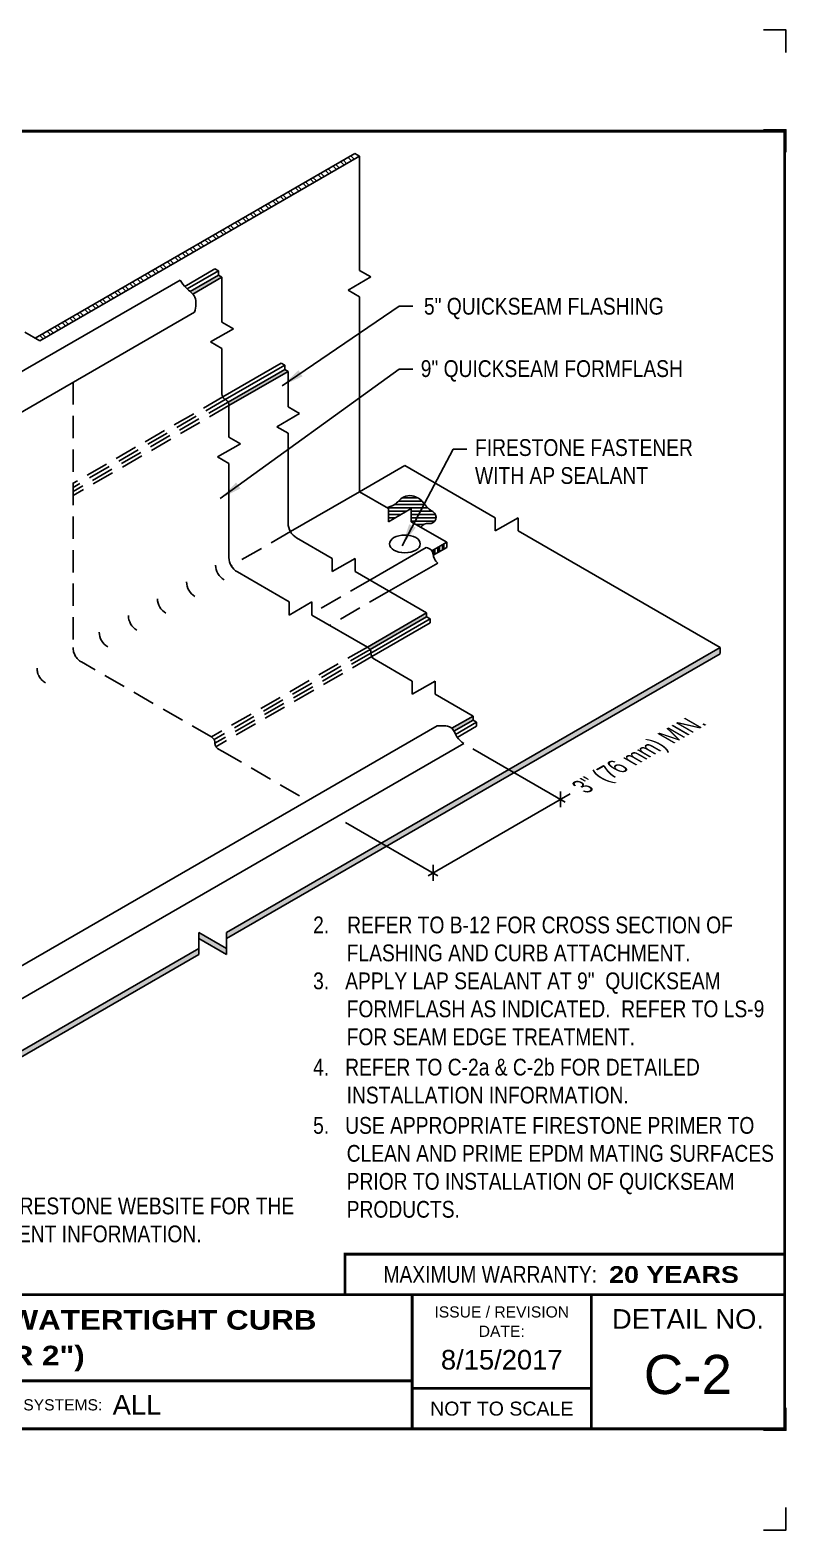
# Model space of a CAD drawing. Header units: inches. Extents: x 143.4 to 163.5, y -186.4 to -169.7.
# Drawn here: x 155.03 to 163.48, y -186.43 to -169.67 of the extents above; entities that cross this region are included whole.
import ezdxf
from ezdxf.enums import TextEntityAlignment as Align

# ---------------------------------------------------------------- set-up
doc = ezdxf.new("R2010")
doc.units = ezdxf.units.IN
doc.header["$MEASUREMENT"] = 0
doc.linetypes.add('HIDDEN', pattern=[0.375, 0.25, -0.125])
doc.layers.get('0').update_dxf_attribs({"linetype": 'CONTINUOUS'})
doc.layers.get('DEFPOINTS').update_dxf_attribs({"linetype": 'CONTINUOUS'})
for name, color, linetype in [('FSBP-ACCESSORY-OTHER', 7, 'CONTINUOUS'), ('FSBP-ANNO-NOTE', 7, 'CONTINUOUS'), ('FSBP-MEMBRANE', 7, 'CONTINUOUS'), ('FSBP-SEALANTS', 1, 'CONTINUOUS'), ('FSBP-TTLB', 7, 'CONTINUOUS'), ('FSBP-TTLB-BORDER', 7, 'CONTINUOUS'), ('FSBP-TTLB-TEXT', 7, 'CONTINUOUS')]:
    doc.layers.add(name, color=color, linetype=linetype)
doc.styles.add('FSBP_ARIAL', font='arial.ttf')
doc.styles.add('FSBP_ARIAL_BOLD', font='')
doc.styles.add('FSBP_ARIAL_NAR', font='ARIALN.TTF')
doc.styles.get('FSBP_ARIAL_BOLD').set_extended_font_data('Arial Black')
doc.dimstyles.new('FSBP-LEADER', dxfattribs={"dimtxt": 0.1875, "dimasz": 0.25, "dimexe": 0.0625, "dimexo": 0.125, "dimgap": 0.125, "dimtad": 0, "dimtih": 1, "dimtoh": 1, "dimdec": 4, "dimzin": 0, "dimdsep": 46, "dimlunit": 4, "dimtxsty": 'FSBP_ARIAL_NAR', "dimcen": 0.09375, "dimclrd": 256, "dimclre": 256, "dimclrt": 256, "dimadec": 0, "dimazin": 0, "dimtfac": 1, "dimtdec": 4, "dimtofl": 0, "dimtmove": 0, "dimatfit": 3, "dimfxl": 0, "dimtolj": 1, "dimtzin": 0, "dimlwd": -1, "dimlwe": -1, "dimarcsym": 0})

# ---------------------------------------------------------------- blocks, each defined once
blk = doc.blocks.new('TTLB-EPDM_2')
at = {"layer": 'DEFPOINTS', "linetype": 'Continuous', "ltscale": 1.75}
for points in [[(20.01562500000003, 13.88083333333333), (20.01562500000003, 14.13083333333333), (19.76562500000003, 14.13083333333333)], [(20.01562500000003, -2.380833333333342), (20.01562500000003, -2.630833333333342), (19.76562500000003, -2.630833333333342)]]:
    blk.add_lwpolyline(points, dxfattribs=at)
at = {"layer": 'DEFPOINTS', "color": 1}
for points in [[(20.015625, 12.765625), (20.015625, 13.015625), (19.765625, 13.015625)], [(20.015625, -1.265625), (20.015625, -1.515625), (19.765625, -1.515625)]]:
    blk.add_lwpolyline(points, dxfattribs=at)
at = {"layer": 'FSBP-TTLB', "const_width": 0.03125}
blk.add_lwpolyline([(15.09028770518938, 0), (20, 0), (20, 0.4512598240669945), (15.09028770518938, 0.4512598240669945)], close=True, dxfattribs=at)
for points in [[(0, 0), (0, -1.5), (20, -1.5), (20, 0), (0, 0)], [(15.84028770518938, 0), (15.84028770518938, -0.9643749050531198)], [(17.84110496735593, 0), (17.84110496735593, -1.5)], [(20, 0), (20, -1.5)], [(4.825208527206769, -0.9643749050531198), (15.84028770518938, -0.9643749050531198)], [(15.84028770518938, -0.9643749050531198), (15.84028770518938, -1.5)], [(15.84028770518938, -1.048740175933006), (17.84110496735593, -1.048740175933006)]]:
    blk.add_lwpolyline(points, dxfattribs=at)
at = {"layer": 'FSBP-TTLB-BORDER', "const_width": 0.03125}
blk.add_lwpolyline([(20, 0), (20, 13), (0, 13), (0, 0)], dxfattribs=at)
at = {"layer": 'FSBP-TTLB-TEXT', "style": 'FSBP_ARIAL_NAR'}
blk.add_text('MAXIMUM WARRANTY:', height=0.1875, dxfattribs=at).set_placement((17.90516569312837, 0.2256299120335257), align=Align.MIDDLE_RIGHT)
at = {"layer": 'FSBP-TTLB-TEXT', "style": 'FSBP_ARIAL'}
for s, height, p in [('ISSUE / REVISION', 0.125, (16.84069633627263, -0.1938496373466023)), ('DETAIL NO.', 0.21875, (18.92055248367797, -0.2724398367368792)), ('DATE:', 0.125, (16.84069633627263, -0.409973105348854)), ('NOT TO SCALE', 0.15625, (16.84069633627263, -1.274370087966503))]:
    blk.add_text(s, height=height, dxfattribs=at).set_placement(p, align=Align.MIDDLE_CENTER)
blk.add_text('ACCEPTABLE SYSTEMS:', height=0.125, dxfattribs=at).set_placement((10.29281281591562, -1.23218745252656), align=Align.MIDDLE_LEFT)
at = {"layer": 'FSBP-TTLB-TEXT'}
for tag, height, style, p in [('MAXIMUM_WARRANTY', 0.1875, 'FSBP_ARIAL_BOLD', (18.03987100774941, 0.2240244307510579)), ('ACCPT_SYSTEMS', 0.21875, 'FSBP_ARIAL', (12.49438170418193, -1.23218745252656))]:
    blk.add_attdef(tag, text='', height=height, dxfattribs=dict(at, style=style)).set_placement(p, align=Align.MIDDLE_LEFT)
for tag, height, style, p in [('DETAIL_DESCP_LINE_1', 0.21875, 'FSBP_ARIAL_BOLD', (10.33118450231211, -0.2831249841755152)), ('DETAIL_DESCP_LINE_2', 0.21875, 'FSBP_ARIAL_BOLD', (10.33118450231211, -0.6812499208775904)), ('ISSUE_REV_DATE', 0.21875, 'FSBP_ARIAL', (16.84069633627263, -0.7282559425942452)), ('DETAIL_NUMBER', 0.4375, 'FSBP_ARIAL', (18.91941590748775, -0.8931630692489421))]:
    blk.add_attdef(tag, text='', height=height, dxfattribs=dict(at, style=style)).set_placement(p, align=Align.MIDDLE_CENTER)

msp = doc.modelspace()

# ---------------------------------------------------------------- hatches: boundary and pattern name
at = {"layer": 'FSBP-ACCESSORY-OTHER'}
h = msp.add_hatch(dxfattribs=at)
h.set_pattern_fill('STEEL', color=256, scale=0.75, angle=90, style=0)
h.set_pattern_definition([(135, (0, 0), (-0.06629126073623884, -0.06629126073623882), []), (135, (-0.046875, 0), (-0.06629126073623884, -0.06629126073623882), [])])
h.paths.add_polyline_path([(158.7137777585249, -171.0836744340641), (158.6630340825219, -171.0543775590641), (155.0923432620659, -173.1159168654474), (155.1430869380689, -173.1452137404474)])
h.paths.add_polyline_path([(154.8076184285221, -173.338896574739), (154.7568747525191, -173.309599699739), (152.8387970867122, -174.4170023564191), (152.8387970867123, -174.4755961064191)])
h.paths.add_polyline_path([(151.0687805184684, -173.2013999799818), (151.0180368424654, -173.2306968549818), (151.0180368424654, -173.4243796892733), (151.0180368424654, -173.6180625235648), (151.0687805184684, -173.5887656485649)])
h = msp.add_hatch(dxfattribs=at)
h.set_pattern_fill('STEEL', color=256, scale=0.4, angle=45, style=0)
h.set_pattern_definition([(90, (0.9573482221225902, -46.73227474624926), (-0.05, 6.938893903907228e-18), []), (90, (0.9396705525930145, -46.7145970767196), (-0.05, 6.938893903907228e-18), [])])
edge = h.paths.add_edge_path()
edge.add_spline(control_points=[(159.5228165774296, -175.4915756541947), (159.5310101132629, -175.5052935704497), (159.5344276143238, -175.5232113059778), (159.5381797231244, -175.541299487882)], knot_values=[0.07603034973956763, 0.07603034973956763, 0.07603034973956763, 0.07603034973956763, 0.1280558160719404, 0.1280558160719404, 0.1280558160719404, 0.1280558160719404], degree=3, periodic=0)
edge.add_line((159.5381797231244, -175.541299487882), (159.6880563377825, -175.454768184064))
edge.add_line((159.6880563377825, -175.454768184064), (159.6880563377825, -175.396174434064))
edge.add_line((159.6880563377825, -175.396174434064), (159.5228165774259, -175.4915756541866))
at = {"layer": 'FSBP-MEMBRANE'}
h = msp.add_hatch(color=256, dxfattribs=at)
edge = h.paths.add_edge_path()
edge.add_line((157.1780453255386, -172.4353563675389), (157.1390741823682, -172.4128563675389))
edge.add_line((157.1390741823683, -172.4128563675388), (156.8223763585966, -172.5957019413452))
edge.add_spline(control_points=[(156.8223763585966, -172.5957019413452), (156.8325432412272, -172.604986337541), (156.8423593966225, -172.6143553289122), (156.8510468465255, -172.6241490274217)], knot_values=[0.2104646227382547, 0.2104646227382547, 0.2104646227382547, 0.2104646227382547, 0.2503474902199929, 0.2503474902199929, 0.2503474902199929, 0.2503474902199929], degree=3, periodic=0)
edge.add_line((156.8510468465255, -172.6241490274217), (157.1780453255386, -172.4353563675389))
for points in [[(157.9176999543083, -173.4881597584144), (157.8787288111378, -173.4656597584143), (157.2462448260862, -173.8308245574416, -0.141449660328442), (157.2559876118789, -173.8701995574422)], [(159.4635553000636, -176.2307901686244), (159.4635553000637, -176.1857901686244), (158.801842957634, -176.567829967652), (158.8034667552662, -176.5687674676521, -0.1357910622597692), (158.8318675984638, -176.5954952331867)]]:
    msp.add_hatch(color=256, dxfattribs=at).paths.add_polyline_path(points)
h = msp.add_hatch(color=256, dxfattribs=at)
h.paths.add_polyline_path([(156.9199129528116, -180.0033936452959), (156.9199129528116, -179.9358936452959), (152.7566297084862, -182.3395663471198), (152.7566297084862, -182.4070663471197)])
h.paths.add_polyline_path([(156.9199129528116, -179.7567865793299), (156.9199129528116, -179.8242865793299), (157.2301354910592, -180.0033936452959), (157.2301354910592, -179.9358936452958)])
h.paths.add_polyline_path([(159.0170490625673, -178.7926115478011), (158.9585923478119, -178.7588615478011), (157.2301354910592, -179.7567865793298), (157.2301354910592, -179.8242865793299)])
h.paths.add_polyline_path([(160.4395039581402, -177.971356830932), (160.3810472433848, -177.937606830932), (158.9585923478118, -178.7588615478011), (159.0170490625673, -178.7926115478012)])
h.paths.add_polyline_path([(162.7439744900565, -176.6408701489907), (162.7439744900565, -176.5733701489906), (160.3810472433848, -177.937606830932), (160.4395039581403, -177.971356830932)])
h = msp.add_hatch(color=256, dxfattribs=at)
edge = h.paths.add_edge_path()
edge.add_line((159.9823438361679, -177.3843924676523), (159.982343836168, -177.3393924676522))
edge.add_line((159.982343836168, -177.3393924676522), (159.7460405269734, -177.4758222468261))
edge.add_spline(control_points=[(159.7460405269988, -177.4758222468546), (159.7473142018261, -177.4769657483334), (159.7564283947462, -177.485675372151), (159.7637596052248, -177.4967866778262), (159.7695370114861, -177.5072565451677)], knot_values=[0.1633250444395469, 0.1633250444395469, 0.1633250444395469, 0.1633250444395469, 0.1690139699645589, 0.2050824396520291, 0.2050824396520291, 0.2050824396520291, 0.2050824396520291], degree=3, periodic=0)
edge.add_line((159.7695370114861, -177.5072565451677), (159.9823438361679, -177.3843924676523))
at = {"layer": 'FSBP-SEALANTS'}
h = msp.add_hatch(dxfattribs=at)
h.set_pattern_fill('ANSI31', color=256, scale=0.3, angle=135, style=0)
h.set_pattern_definition([(180, (0, 0), (-6.938893903907228e-18, -0.0375), [])])
h.paths.add_polyline_path([(159.3219910258519, -174.8820276851922, 0.2942992841700172), (159.1583829874709, -174.929798452241, -0.1690323195393283), (159.0190087370041, -175.0098996216541), (159.0365364193266, -175.0200192337613), (159.0365364193266, -175.167165722515), (159.2914016140035, -175.0200192337612), (159.2914016140036, -175.1671657225151), (159.3981400349447, -175.2287911785783, -0.2717594802762891), (159.4892765384211, -175.1888626430319, 0.8176169602897373), (159.5333949249672, -175.0547379118293, -0.1141716044338992), (159.4378032034989, -174.9665452845219, 0.1727295585522553)])

# ---------------------------------------------------------------- linework, layer by layer
at = {"layer": 'FSBP-ACCESSORY-OTHER'}
for p, q in [((158.6630340825219, -171.0543775590641), (155.0923432620659, -173.1159168654474)), ((155.1430869380689, -173.1452137404474), (158.7137777585249, -171.0836744340641)), ((158.713777758525, -171.0836744340642), (158.663034082522, -171.0543775590642)), ((158.713777758525, -172.3591947313811), (158.713777758525, -171.0836744340642)), ((158.5865142792799, -172.5796215433816), (158.8410412377701, -172.4326703353813)), ((158.8410412377701, -172.4326703353813), (158.713777758525, -172.3591947313811)), ((158.5865142792799, -172.5796215433816), (158.7137777585251, -172.6530971473817)), ((158.713777758525, -174.8336744340641), (158.7137777585249, -172.6530971473817)), ((154.9753526832955, -173.0483723233017), (155.1430869380689, -173.1452137404474)), ((158.713777758525, -174.8336744340641), (159.0365364193266, -175.0200192337613)), ((159.0365364193266, -175.1671657225151), (159.2914016140035, -175.0200192337612)), ((159.0365364193266, -175.1671657225151), (159.0365364193266, -175.0200192337613)), ((159.2914016140035, -175.0200192337612), (159.2914016140036, -175.167165722515)), ((159.2914016140035, -175.167165722515), (159.6880563377825, -175.3961744340641)), ((159.6880563377825, -175.396174434064), (159.5228165774631, -175.4915756541653)), ((159.6880563377825, -175.4547681840639), (159.5381797231244, -175.541299487882)), ((159.6880563377825, -175.3961744340641), (159.6880563377825, -175.4547681840641))]:
    msp.add_line(p, q, dxfattribs=at)
msp.add_ellipse((159.2213290245745, -175.4156395739828), major_axis=(-0.1722297475394422, 0), ratio=0.5773502691895995, dxfattribs=at)
at = {"layer": 'FSBP-ANNO-NOTE'}
for p, q in [((159.9808628146875, -177.7065602432981), (161.0121234816203, -178.3019588669566)), ((161.0661630693038, -178.2082590964606), (159.4814154105743, -179.1232135838256)), ((160.9579968938838, -178.3590972146049), (160.9579968938838, -178.1823205193083)), ((158.5584079191145, -178.5278149601671), (159.5896685860473, -179.1232135838256)), ((159.5355419983108, -179.1803519314739), (159.5355419983108, -179.0035752361773))]:
    msp.add_line(p, q, dxfattribs=at)
at = {"layer": 'FSBP-MEMBRANE'}
for p, q in [((156.7629583318335, -172.5381319550916), (157.100103039198, -172.3434813675389)), ((156.7908313601544, -172.5670394546873), (157.1390741823683, -172.3659813675388)), ((157.1390741823683, -172.4128563675388), (156.8223763585966, -172.5957019413452)), ((157.1780453255386, -172.4353563675389), (156.8510468465255, -172.6241490274217)), ((157.100103039198, -172.3434813675389), (157.1390741823683, -172.3659813675388)), ((157.1390741823683, -172.4128563675388), (157.1390741823683, -172.3659813675388)), ((157.1390741823683, -172.4128563675388), (157.1780453255386, -172.4353563675388)), ((157.1780453255386, -172.4353563675389), (157.1780453255386, -172.9383267544901)), ((157.3053088047837, -173.0118023584903), (157.1780453255385, -172.9383267544901)), ((157.0507818462935, -173.1587535664906), (157.3053088047837, -173.0118023584903)), ((157.0507818462935, -173.1587535664906), (157.1780453255386, -173.2322291704908)), ((157.1780453255385, -173.2322291704908), (157.1780453255385, -173.7351995574421)), ((157.1869918278791, -173.7731592919073), (157.8397576679677, -173.3962847584144)), ((157.2153442210822, -173.8017900300594), (157.878728811138, -173.4187847584145)), ((157.8787288111378, -173.4656597584143), (157.2462448260862, -173.8308245574416)), ((157.8397576679677, -173.3962847584145), (157.878728811138, -173.4187847584145)), ((157.878728811138, -173.4656597584145), (157.878728811138, -173.4187847584145)), ((157.878728811138, -173.4656597584145), (157.9176999543083, -173.4881597584144)), ((157.9176999543083, -173.4881597584144), (157.2559876118789, -173.8701995574422)), ((157.9176999543083, -173.4881597584144), (157.9176999543084, -173.8854850638334)), ((157.2559876118789, -173.8701995574418), (157.2559876118789, -174.2235493448093)), ((157.7904364750632, -174.1059118758338), (158.0449634335535, -173.9589606678335)), ((158.0449634335535, -173.9589606678335), (157.9176999543083, -173.8854850638333)), ((157.7904364750632, -174.1059118758338), (157.9176999543084, -174.179387479834)), ((157.1287241326338, -174.4439761568098), (157.383251091124, -174.2970249488094)), ((157.383251091124, -174.2970249488094), (157.2559876118789, -174.2235493448092)), ((157.9176999543083, -174.179387479834), (157.9176999543083, -175.1850369931515)), ((157.1287241326338, -174.4439761568098), (157.2559876118789, -174.5174517608099)), ((157.2559876118789, -174.5174517608099), (157.2559876118789, -175.5670767921792)), ((159.2222554403095, -174.5401047076089), (158.713777758525, -174.8336744340641)), ((159.2222554403095, -174.540104707609), (160.2314811854382, -175.1227814632321)), ((158.713777758525, -174.8336744340641), (157.9428201910987, -175.2787869931515)), ((160.2314811854382, -175.2699279519859), (160.4863463801152, -175.1227814632321)), ((160.2314811854382, -175.2699279519859), (160.2314811854382, -175.1227814632321)), ((160.4863463801152, -175.1227814632321), (160.4863463801152, -175.2699279519859)), ((160.4863463801151, -175.2699279519859), (162.7439744900566, -176.5733701489906)), ((158.4095748735063, -175.5772742856311), (158.0114499543083, -175.3474167563611)), ((158.4095748735063, -175.7244207743848), (158.6644400681832, -175.5772742856311)), ((158.4095748735063, -175.7244207743848), (158.4095748735063, -175.5772742856311)), ((158.6644400681832, -175.5772742856311), (158.6644400681832, -175.7244207743849)), ((157.9288721158329, -176.0638200171436), (157.3497376118789, -175.7294565553888)), ((159.4635553000636, -176.1857901686246), (158.6644400681833, -175.724420774385)), ((157.9288721158329, -176.2109665058974), (158.1837373105098, -176.0638200171436)), ((157.9288721158329, -176.2109665058974), (157.9288721158329, -176.0638200171437)), ((158.1837373105098, -176.0638200171436), (158.1837373105099, -176.2109665058973)), ((158.8034667552662, -176.5687674676521), (158.1837373105099, -176.2109665058973)), ((159.4635553000636, -176.1857901686244), (158.801842957634, -176.5678299676521)), ((159.4635553000636, -176.2307901686244), (158.8318675984638, -176.5954952331867)), ((159.504150240866, -176.2542276686244), (158.8424378984364, -176.6362674676524)), ((159.504150240866, -176.2992276686242), (158.852180684229, -176.6756424676522)), ((159.4635553000636, -176.2307901686246), (159.4635553000636, -176.1857901686246)), ((159.4635553000636, -176.2307901686244), (159.504150240866, -176.2542276686244)), ((159.504150240866, -176.2992276686244), (159.504150240866, -176.2542276686244)), ((162.7439744900565, -176.5733701489906), (157.2301354910592, -179.7567865793298)), ((162.7413352859568, -176.6423938941881), (157.2301354910592, -179.8242865793299)), ((162.7439744900565, -176.5733701489906), (162.7439744900565, -176.6408701489906)), ((159.3044438415489, -176.9480067232753), (158.8814090416067, -176.7037674676521)), ((159.3044438415489, -177.0951532120291), (159.5593090362258, -176.9480067232753)), ((159.3044438415489, -177.0951532120291), (159.3044438415489, -176.9480067232753)), ((159.5593090362258, -176.9480067232753), (159.5593090362258, -177.0951532120289)), ((159.982343836168, -177.3393924676522), (159.5593090362259, -177.0951532120291)), ((159.7460405270549, -177.475822246779), (159.982343836168, -177.3393924676522)), ((159.7695370114861, -177.5072565451677), (159.9823438361679, -177.3843924676523)), ((159.7875974329118, -177.5437043559958), (160.0229387769701, -177.4078299676522)), ((159.8067348206012, -177.5776553800617), (160.0229387769701, -177.4528299676522)), ((159.982343836168, -177.3393924676522), (159.9823438361679, -177.3843924676523)), ((160.0229387769702, -177.4078299676522), (159.9823438361679, -177.3843924676523)), ((160.0229387769701, -177.4528299676522), (160.0229387769702, -177.4078299676522)), ((157.2301354910592, -179.9358936452958), (156.9199129528116, -179.7567865793299)), ((156.9199129528116, -179.7567865793299), (156.9199129528116, -180.0033936452959)), ((157.2301354910592, -180.0033936452959), (156.9199129528116, -179.8242865793299)), ((157.2301354910592, -180.0033936452959), (157.2301354910592, -179.7567865793299)), ((156.9199129528116, -179.9358936452959), (152.7566297084861, -182.3395663471198)), ((156.9199129528116, -180.0033936452959), (152.7566297084863, -182.4070663471197))]:
    msp.add_line(p, q, dxfattribs=at)
at = {"layer": 'FSBP-MEMBRANE', "linetype": 'HIDDEN'}
for p, q in [((155.5148155844058, -173.6093233130935), (155.5148155844058, -176.5723429309459)), ((157.1869918278791, -173.7731592919073), (155.5148155844058, -174.7385906962091)), ((157.2153442210822, -173.8017900300594), (155.5148155844058, -174.7835906962092)), ((157.2462448260862, -173.8308245574416), (155.5148155844058, -174.8304656962085)), ((157.2559876118789, -173.8701995574422), (155.5148155844058, -174.8754656962092)), ((157.9428201910987, -175.2787869931515), (157.2811078486693, -175.6608267921792)), ((158.801842957634, -176.5678299676521), (157.0606709301611, -177.573096106419)), ((158.8318675984638, -176.5954952331867), (157.0898992875394, -177.6012211064187)), ((158.8424378984364, -176.6362674676524), (157.099593623338, -177.642499079036)), ((157.0606709301628, -177.5730961064199), (155.6085655844058, -176.7347226941555)), ((158.852180684229, -176.6756424676522), (157.1102123733046, -177.6813683408842)), ((157.1786128247328, -177.7311898909986), (157.1386132165029, -177.7080961064196)), ((157.1786128247328, -177.7311898909986), (158.1361673144991, -178.2840342334289))]:
    msp.add_line(p, q, dxfattribs=at)
for centre, radius, start, end in [((157.251116218983, -173.7380120574419), 0.07312500000004167, 177.7957724960568, 242.2042275039791), ((157.1829167184346, -173.8673870574418), 0.07312499999992834, 357.7957724959998, 62.20422750401408), ((155.7023155844058, -176.5723429309459), 0.1875, 180, 240), ((155.2996137716463, -176.8048429309458), 0.1875, 180, 240), ((157.0265711798882, -177.6377836064197), 0.07312500000009306, 357.7957724960438, 62.20422750388716), ((157.1727129667767, -177.6434086064198), 0.07312499999984483, 177.7957724959623, 242.2042275040547)]:
    msp.add_arc(centre, radius, start, end, dxfattribs=at)
at = {"layer": 'FSBP-MEMBRANE'}
for centre, radius, start, end in [((158.1051999543083, -175.1850369931515), 0.1875, 180, 240.0000000000019), ((157.2946699027156, -175.6529967366249), 0.1875, 180, 240.0000000000001), ((157.4434876118789, -175.5670767921792), 0.1875, 180, 240), ((156.9699103762964, -175.8404967366248), 0.1875, 180, 240.0000000000001), ((156.6451508498772, -176.0279967366247), 0.1875, 180, 240.0000000000001), ((156.320391323458, -176.2154967366247), 0.1875, 180, 240.0000000000001), ((155.9956317970388, -176.4029967366246), 0.1875, 180, 240.0000000000001), ((158.769367004992, -176.6334549676521), 0.07312500000009306, 357.7957724960438, 62.20422750388716), ((158.9155087918806, -176.6390799676522), 0.07312499999984483, 177.7957724959623, 242.2042275040547)]:
    msp.add_arc(centre, radius, start, end, dxfattribs=at)
at = {"layer": 'FSBP-SEALANTS'}
for p, q in [((156.7096053902878, -172.4666311775641), (152.9637970867122, -174.6292746099661)), ((152.9637970867812, -175.0821545296714), (156.8728176235587, -172.8252804700866)), ((159.4582947563393, -175.4561276844071), (158.8290187806805, -175.8194403383482)), ((159.5883020076343, -175.6290979834737), (159.0438190794202, -175.9434553486475)), ((159.5836251730023, -177.4483440491815), (154.1099064716406, -180.6085970148808)), ((159.8781823053879, -177.6472776236134), (154.1099051320932, -180.9775940023754))]:
    msp.add_line(p, q, dxfattribs=at)
at = {"layer": 'FSBP-SEALANTS', "linetype": 'HIDDEN'}
for p, q in [((158.8290187806805, -175.8194403383482), (158.1837373105099, -176.1919937688541)), ((159.0438190794202, -175.9434553486475), (158.3821067369907, -176.3254951476751))]:
    msp.add_line(p, q, dxfattribs=at)
at = {"layer": 'FSBP-SEALANTS'}
msp.add_lwpolyline([(159.3981400349446, -175.2287911785783, -0.2717594802764076), (159.4892765384211, -175.1888626430319, 0.8176169602897371), (159.5333949249672, -175.0547379118293, -0.1141716044338992), (159.4378032034989, -174.9665452845219, 0.1727295585522553), (159.3219910258519, -174.8820276851922, 0.2942992841700173), (159.1583829874709, -174.929798452241, -0.1690323195393283), (159.0190087370041, -175.0098996216541, -0.7836563057051049)], format="xyb", dxfattribs=at)
for points in [[(156.8728176236398, -172.8252804702117), (156.8740239474066, -172.6572980787757), (156.7793689506182, -172.555888494281), (156.7096053902877, -172.4666311775641)], [(159.4582947563393, -175.4561276844071), (159.5156771629396, -175.48211794464), (159.5506443306204, -175.5833910319292), (159.5883020076343, -175.6290979834737)], [(159.5836251730023, -177.4483440491815), (159.7497644992351, -177.4793834809114), (159.8031150632738, -177.5722103814994), (159.8781823053879, -177.6472776236134)]]:
    msp.add_spline(points, degree=3, dxfattribs=at)

# ---------------------------------------------------------------- block references
at = {"ltscale": 1.75}
msp.add_blockref('TTLB-EPDM_2', (143.4627011304552, -183.8038428898482), dxfattribs=at).add_auto_attribs({'DETAIL_DESCP_LINE_1': 'OUTSIDE CORNER AT WELDED WATERTIGHT CURB', 'DETAIL_DESCP_LINE_2': '(FLANGES UNDER 2")', 'ACCPT_SYSTEMS': 'ALL', 'ISSUE_REV_DATE': '8/15/2017', 'DETAIL_NUMBER': 'C-2', 'MAXIMUM_WARRANTY': '20 YEARS'})

# ---------------------------------------------------------------- texts
at = {"layer": 'FSBP-ANNO-NOTE', "style": 'FSBP_ARIAL_NAR'}
msp.add_text('5" QUICKSEAM FLASHING', height=0.1875, dxfattribs=at).set_placement((159.4342803083212, -172.7597768190439), align=Align.MIDDLE_LEFT)
at = {"layer": 'FSBP-ANNO-NOTE', "style": 'FSBP_ARIAL_NAR', "oblique": 329.9999999999999}
msp.add_text('3" (76 mm) MIN.', height=0.1875, rotation=29.99999999999382, dxfattribs=at).set_placement((161.2010428571722, -178.1303862146266), align=Align.MIDDLE_LEFT)
at = {"layer": 'FSBP-ANNO-NOTE', "char_height": 0.1875, "attachment_point": 1, "style": 'FSBP_ARIAL_NAR'}
for s, width, gutter_width, heights, insert in [('9" QUICKSEAM FORMFLASH', 3.056271521265444, 5, [0], (159.3984684411436, -173.363060629651)), ('FIRESTONE FASTENER \\PWITH AP SEALANT', 2.527674151711835, 5, [0], (160.004675759119, -174.2453356216938)), ('{\\H0.08333x;\\P}2.  {\\W1.37901; }REFER TO B-12 FOR CROSS SECTION OF \\P{\\W6.27837; }FLASHING AND CURB ATTACHMENT.\\P3.   APPLY LAP SEALANT AT 9"  QUICKSEAM \\P{\\W6.27837; }FORMFLASH AS INDICATED.  REFER TO LS-9 \\P{\\W6.27837; }FOR SEAM EDGE TREATMENT.\\P{\\H0.08333x;\\P}4.   REFER TO C-2a & C-2b FOR DETAILED \\P{\\W6.27837; }INSTALLATION INFORMATION.\\P{\\H0.08333x;\\P}5.   USE APPROPRIATE FIRESTONE PRIMER TO \\P{\\W6.27837; }CLEAN AND PRIME EPDM MATING SURFACES \\P{\\W6.27837; }PRIOR TO INSTALLATION OF QUICKSEAM \\P{\\W6.27837; }PRODUCTS.', 5.173213509342361, 23.08110225731588, [3.626565673121748], (158.196197499515, -179.5535217358257)), ('NOTES:\\P1.   REFER TO FIRESTONE WEBSITE FOR THE                \\P{\\W6.27837; }MOST CURRENT INFORMATION.', 5.173213509342361, 23.08110225731588, [3.626565673121748], (153.2234618889426, -182.4070663471199))]:
    msp.add_mtext_dynamic_manual_height_columns(s, width=width, gutter_width=gutter_width, heights=heights, dxfattribs=dict(at, insert=insert))

# ---------------------------------------------------------------- leaders
at = {"layer": 'FSBP-ANNO-NOTE'}
for points in [[(157.8488602560629, -173.6495712787964), (159.158904405199, -172.7597768190439), (159.3092803083212, -172.7597768190439)], [(157.157859386732, -174.9092908261772), (159.158904405199, -173.4637399744325), (159.3092803083212, -173.4637399744325)], [(159.1890840935301, -175.435488191609), (159.7615357326646, -174.3570865061513), (159.9119116357868, -174.3570865061513)]]:
    msp.add_leader(points, dimstyle='FSBP-LEADER', dxfattribs=at)

doc.saveas('drawing.dxf')
